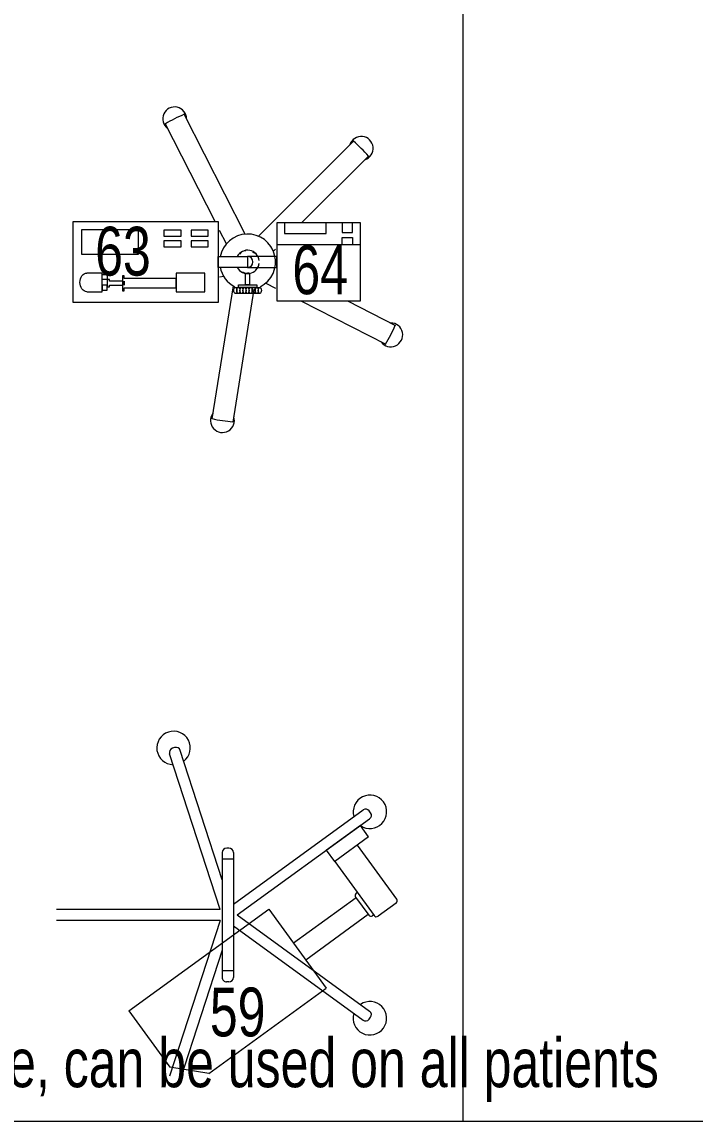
# Model space of a CAD drawing. Header units: millimetres. Extents: x 26027 to 581921, y 7230 to 233891.
# Drawn here: x 503928 to 505135, y 136760 to 138732 of the extents above; entities that cross this region are included whole.
import ezdxf

# ---------------------------------------------------------------- set-up
doc = ezdxf.new("R2010")
doc.units = ezdxf.units.MM
doc.header["$LTSCALE"] = 5
doc.linetypes.add('HIDDEN', pattern=[9.524999999999999, 6.35, -3.175])
doc.layers.get('0').update_dxf_attribs({"color": 252})
for name, color, linetype, lineweight in [('Medical Equipment and Furniture', 252, 'Continuous', 0), ('Medical Equipment and Furniture1', 252, 'Continuous', 5), ('Medical Equipment and Furniture2', 252, 'Continuous', 13), ('Walls', 252, 'Continuous', 5)]:
    doc.layers.add(name, color=color, linetype=linetype, lineweight=lineweight)
doc.styles.add('X3G_ENTITY_257CFD', font='swisscl.ttf', dxfattribs={"height": 200})

# ---------------------------------------------------------------- blocks, each defined once
blk = doc.blocks.new('HF12177-P')
for p, q in [((0, 0), (-0.172356073249512, 0.2372277831040526)), ((0, 0), (0.1723560732495408, 0.2372277831040623)), ((-0.0196261050550533, -0.0070130161670328), (-0.1885364131370046, 0.225472078058198)), ((0.0196261050550586, -0.0070130161670328), (0.1885364131370282, 0.2254720780581989)), ((-0.1199999999999939, -0.0150130161670328), (-0.1199999999999957, -0.0190130161670323)), ((-0.1119999999999948, -0.0070130161670328), (0.1120000000000059, -0.0070130161670328)), ((-0.0999999999999943, -0.0070130161670336), (-0.0999999999999943, -0.0270130161670323)), ((0.1000000000000054, -0.0070130161670336), (0.1000000000000054, -0.0270130161670323)), ((0.120000000000005, -0.0150130161670319), (0.120000000000005, -0.0190130161670315)), ((-0.0631375151467193, -0.0270130161670323), (-0.2950583245726665, -0.1023686551157921)), ((-0.0099999999999945, -0.0307768353717535), (-0.2888779846851648, -0.1213897854416945)), ((-0.1119999999999965, -0.0270130161670323), (0.1120000000000059, -0.0270130161670323)), ((-0.0099999999999945, -0.0307768353717535), (-0.0099999999999945, -0.3240065014399303)), ((0.0100000000000051, -0.0307768353717535), (0.0100000000000051, -0.3240065014399303)), ((0.0100000000000051, -0.0307768353717535), (0.2888779846851794, -0.1213897854416901)), ((0.0631375151467357, -0.0270130161670315), (0.2950583245726759, -0.1023686551157867))]:
    blk.add_line(p, q)
for centre, radius, start, end in [((-0.1851523544721125, 0.2378273370610664), 0.03, 325.4712206343755, 286.5287793654765), ((0.1851523544721343, 0.2378273370610664), 0.03, 253.4712206343819, 214.5287793655101), ((-0.182064277182004, 0.2301743600765382), 0.008, 126.3732650475615, 215.9999999999981), ((1.07e-14, -0.0170130161670334), 0.315, 125.626734952441, 126.3732650475588), ((-0.1788282092045108, 0.2325255010857132), 0.008, 36.00000000000047, 125.6267349524374), ((0.1788282092045397, 0.232525501085723), 0.008, 54.37326504756317, 143.9999999999995), ((1.07e-14, -0.0170130161670334), 0.315, 53.6267349524407, 54.37326504755897), ((0.1820642771820293, 0.2301743600765391), 0.008, 323.9999999999943, 53.62673495243742), ((-0.1119999999999948, -0.0150130161670328), 0.008, 90, 180), ((-0.1119999999999965, -0.0190130161670323), 0.008, 180, 270), ((0.1120000000000059, -0.0150130161670328), 0.008, 5.0889e-12, 90), ((0.1120000000000059, -0.0190130161670323), 0.008, 270, 8.472999999999999e-12), ((-0.2995828026329743, -0.1143533693951433), 0.03, 37.47122063443059, 358.5287793655249), ((-0.2925861886176673, -0.1099771072461531), 0.008, 107.9999999999985, 197.6267349524409), ((1.07e-14, -0.0170130161670334), 0.315, 197.6267349524403, 198.3732650475586), ((-0.2913501206401641, -0.1137813333113335), 0.008, 198.3732650475597, 287.9999999999986)]:
    blk.add_arc(centre, radius, start, end)
blk = doc.blocks.new('MONITOR ARM PLAN')
at = {"color": 8, "linetype": 'HIDDEN'}
for p, q in [((0.02499999999997726, -0.4937500000000057, 2.884949923066148e-09), (0.02500000000003411, -0.1837499999999892, 2.884949923283001e-09)), ((0.02500000000003411, -0.1837499999999892, 2.884949923283001e-09), (0.1999999999999886, -0.1837499999999608, 2.939084461879983e-09)), ((0.1999999999999886, -0.4437499999999943, 2.939084461698109e-09), (0.1999999999999886, -0.1837499999999608, 2.939084461879983e-09)), ((0.1999999999999886, -0.4437499999999943, 2.939084461698109e-09), (0.1500000000000341, -0.4937499999999773, 2.923617450635419e-09)), ((0.02499999999997726, -0.4937500000000057, 2.884949923066148e-09), (0.1500000000000341, -0.4937499999999773, 2.923617450635419e-09))]:
    blk.add_line(p, q, dxfattribs=at)
at = {"layer": 'Medical Equipment and Furniture1'}
for p, q in [((0.02500000000003411, 0.03750000000000853), (-5.684341886080801e-14, 0.03750000000000853)), ((-5.684341886080801e-14, 0.03750000000000853), (0, -0.03749999999999432)), ((0.02500000000003411, 0.03750000000000853), (0.02500000000003411, -0.0374999999999801)), ((0.1450000000000387, 0.01250000000003126), (0.02500000000003411, 0.01250000000000284)), ((0.1500000000000341, 0.007499999999993179), (0.1500000000000341, -0.03249999999997044)), ((0.02500000000003411, -0.0374999999999801), (0, -0.03749999999999432)), ((0.02500000000003411, -0.0374999999999801), (0.1450000000000387, -0.03749999999996589)), ((0.09375, -0.0374999999999801), (0.09375, -0.04000000000000625)), ((0.1437500000000114, -0.03750000000002274), (0.1437500000000114, -0.03999999999999204)), ((0.0987500000000523, -0.04499999999998749), (0.1387500000000159, -0.04499999999998749)), ((0.1000000000000227, -0.04499999999998749), (0.0999999999999659, -0.183749999999975)), ((0.1375000000000455, -0.04499999999997328), (0.1374999999999886, -0.1837499999999608))]:
    blk.add_line(p, q, dxfattribs=at)
for centre, start, end in [((0.1450000000000387, 0.0075000000000216, -3.499747055762833e-09), 0, 90), ((0.1450000000000387, -0.03249999999998465), 270, 0), ((0.09874999999999545, -0.03999999999997783), 179.9999999999968, 270), ((0.1387500000000159, -0.03999999999999204), 270, 359.9999999999968)]:
    blk.add_arc(centre, 0.005, start, end, dxfattribs=at)
blk = doc.blocks.new('Syringe')
at = {"layer": 'Medical Equipment and Furniture2', "color": 254}
for points in [[(42.97385594014819, -11.52769231201985), (42.71385594014819, -11.52769231201985), (42.71385594014819, -11.38269231201985), (42.97385594014819, -11.38269231201985), (42.97385594014819, -11.52769231201985)], [(42.73841369473156, -11.50858334405179), (42.76581621522021, -11.50858334405179), (42.76581621522021, -11.47504756169225), (42.73841369473156, -11.47504756169225)], [(42.7790012545754, -11.48993886659864), (42.7790012545754, -11.48696168110014), (42.77477331199265, -11.48696168110014), (42.77477331199265, -11.50002276353294), (42.7790012545754, -11.50002276353294), (42.7790012545754, -11.49704557803444)], [(42.80225506180747, -11.48993886659864), (42.7790012545754, -11.48993886659864)], [(42.80552216427, -11.48510830951575), (42.80552216427, -11.48004698268532), (42.80225506180747, -11.48004698268532), (42.80225506180747, -11.50693746194775), (42.80552216427, -11.50693746194775), (42.80552216427, -11.50187613511732)], [(42.80552216427, -11.50187613511732), (42.89835531338043, -11.50187613511732), (42.89835531338043, -11.48510830951575), (42.80552216427, -11.48510830951575)], [(42.80552216427, -11.48993886659864), (42.80552216427, -11.49704557803444)], [(42.80552216427, -11.49704557803444), (42.80552216427, -11.48993886659864)], [(42.80552216427, -11.49704557803444), (42.80552216427, -11.48993886659864)], [(42.7790012545754, -11.49704557803444), (42.80225506180747, -11.49704557803444)]]:
    blk.add_lwpolyline(points, dxfattribs=at)
for points in [[(42.83124684384199, -11.39735652273614), (42.7289066676983, -11.39735652273614), (42.7289066676983, -11.44151191048915), (42.83124684384199, -11.44151191048915)], [(42.90729961535482, -11.39847436903248), (42.87654165908655, -11.39847436903248), (42.87654165908655, -11.40909397442593), (42.90729961535482, -11.40909397442593)], [(42.95595675588564, -11.39847436903248), (42.92519879961737, -11.39847436903248), (42.92519879961737, -11.40909397442593), (42.95595675588564, -11.40909397442593)], [(42.90729961535482, -11.41747801838315), (42.87654165908655, -11.41747801838315), (42.87654165908655, -11.42809762377659), (42.90729961535482, -11.42809762377659)], [(42.95595675588564, -11.41747801838315), (42.92519879961737, -11.41747801838315), (42.92519879961737, -11.42809762377659), (42.95595675588564, -11.42809762377659)], [(42.77477331199265, -11.48696168110014), (42.76581621522021, -11.48696168110014), (42.76581621522021, -11.47770347950299), (42.77477331199265, -11.47770347950299)], [(42.949805164632, -11.47504756169225), (42.89835531338043, -11.47504756169225), (42.89835531338043, -11.50858334405179), (42.949805164632, -11.50858334405179)], [(42.77477331199265, -11.49666922464391), (42.76581621522021, -11.49666922464391), (42.76581621522021, -11.50592742624105), (42.77477331199265, -11.50592742624105)]]:
    blk.add_lwpolyline(points, close=True, dxfattribs=at)
at = {"layer": 'Medical Equipment and Furniture2', "color": 254, "extrusion": (0, 0, -1)}
blk.add_ellipse((42.73841369473156, -11.49181545287202), major_axis=(0, 0.01676789117977024), ratio=0.7337346345725659, start_param=3.141592653589793, end_param=6.283185307179586, dxfattribs=at)
blk = doc.blocks.new('Infusion')
at = {"layer": 'Medical Equipment and Furniture2', "color": 254}
for points in [[(43.07928500095404, -11.38519231201985), (43.07928500095404, -11.52519231201985), (43.22928500095404, -11.52519231201985), (43.22928500095404, -11.38519231201985), (43.07928500095404, -11.38519231201985)], [(43.19615889373929, -11.42417166417462), (43.19615889373929, -11.41140245575496), (43.2149662019066, -11.41140245575496), (43.2149662019066, -11.42417166417462)]]:
    blk.add_lwpolyline(points, dxfattribs=at)
for points in [[(43.07928500095404, -11.38519231201985), (43.07928500095404, -11.42417166417462), (43.22928500095404, -11.42417166417462), (43.22928500095404, -11.38519231201985)], [(43.09271869881898, -11.38519231201985), (43.09271869881898, -11.40401001514759), (43.16727627938416, -11.40401001514759), (43.16727627938416, -11.38519231201985)], [(43.19615889373929, -11.38519231201985), (43.19615889373929, -11.40266582319452), (43.2149662019066, -11.40266582319452), (43.2149662019066, -11.38519231201985)]]:
    blk.add_lwpolyline(points, close=True, dxfattribs=at)
blk = doc.blocks.new('Infusion Syringe')
at = {"layer": 'Medical Equipment and Furniture1'}
for p, q in [((43.02246416823158, -11.40528214392162), (42.91270219651813, -11.18986214513194)), ((42.96830567694769, -11.38269231201986), (42.87884394859901, -11.20711378412204)), ((43.04589888626441, -11.40899383862143), (43.21685716525815, -11.23803555962775)), ((43.12344052823619, -11.38519231201985), (43.24372722294322, -11.26490561731282)), ((42.98860592031247, -11.42253378291184), (42.97649166666832, -11.39875822144347)), ((43.07276894394954, -11.4358638963065), (43.07664927443392, -11.43198356582212)), ((42.97526909391956, -11.44306834932974), (42.97385594014821, -11.44329217089893)), ((43.01242833492739, -11.44105017639612), (43.01702339333832, -11.43645511798519)), ((43.02344178125031, -11.43543854520794), (43.01702339333832, -11.43645511798519)), ((43.03565028054589, -11.43737218153609), (43.04144039192954, -11.44032239064143)), ((43.04439060103488, -11.44611250202507), (43.04144039192954, -11.44032239064143)), ((43.04071260617485, -11.46933444764358), (43.04530766458578, -11.46473938923265)), ((43.04632423736302, -11.45832100132066), (43.04530766458578, -11.46473938923265)), ((43.07910748960177, -11.45951473551412), (43.07928500095403, -11.45960518206567)), ((42.98377867242272, -11.48120670440682), (42.97649166666832, -11.48236085273487)), ((43.01749066055635, -11.4730124425036), (43.02328077193994, -11.47596265160894)), ((43.02969915985193, -11.47494607883175), (43.02328077193994, -11.47596265160894)), ((43.00055607816415, -11.49798411014825), (42.96273468027897, -11.73677901833304)), ((43.03808823510673, -11.5039286198197), (43.00026683722155, -11.7427235280046)), ((43.05922899965918, -11.4931568622585), (43.07664927443386, -11.50203293559338)), ((43.12210210990946, -11.52519231201984), (43.27464899844898, -11.60291883397196)), ((43.20580430196361, -11.52519231201984), (43.29190063743903, -11.56906058605273))]:
    blk.add_line(p, q, dxfattribs=at)
for points in [[(43.02657047055112, -11.44546958000529), (43.02657047055112, -11.4649150440344), (42.97385594014821, -11.4649150440344), (42.97385594014821, -11.44546958000529)], [(43.02657047055112, -11.44546958000529), (43.02657047055112, -11.4649150440344), (43.07928500095403, -11.4649150440344), (43.07928500095403, -11.44546958000529)], [(43.04297723967369, -11.49631761196684), (43.04297723967369, -11.50085798044978), (43.01016370142855, -11.50085798044978), (43.01016370142855, -11.49631761196684)]]:
    blk.add_lwpolyline(points, close=True, dxfattribs=at)
for points in [[(43.03023583093585, -11.475899659915), (43.03023583093585, -11.49631761196684), (43.02290511016639, -11.49631761196684), (43.02290511016639, -11.475899659915)], [(43.00462476640575, -11.50085798044978), (43.04851617469649, -11.50085798044978)], [(43.04851617469649, -11.51160316530564), (43.00462476640575, -11.51160316530564)]]:
    blk.add_lwpolyline(points, dxfattribs=at)
for centre, radius, start, end in [((42.8957730725586, -11.19848796462702), 0.021375, 359.733955549482, 234.2660444511018), ((43.02657047055112, -11.45519231201985), 0.2881060243938074, 113.2187168666233, 120.7812831336519), ((43.23029219410068, -11.25147058847028), 0.02137500000000001, 287.7339555497558, 162.2660444489412), ((43.02657047055112, -11.45519231201985), 0.2881060243938074, 41.21871686729833, 48.78128313335137), ((43.02657047055112, -11.45519231201985), 0.05007880388276364, 296.8162943433127, 169.3714442554442), ((43.02657047055112, -11.45519231201985), 0.02102924448476753, 6.82758775052605, 152.46157466306), ((43.02657047055112, -11.45519231201985), 0.009722732014547094, 270, 90), ((43.02657047055112, -11.45519231201985), 0.05007880388276364, 190.6285557445558, 243.1837056566872), ((43.02657047055112, -11.45519231201985), 0.02102924448476753, 207.53842533694, 353.1724122494739), ((43.28327481794395, -11.58598971001237), 0.02137500000000001, 215.7339555502725, 90.2660444513273), ((43.02657047055112, -11.45519231201985), 0.2881060243938074, 329.2187168668387, 336.7812831331638), ((42.98150075875026, -11.73975127316885), 0.02137500000000001, 143.7339555486883, 18.26604444929806), ((43.02657047055112, -11.45519231201985), 0.2881060243938074, 257.2187168657761, 264.7812831335469)]:
    blk.add_arc(centre, radius, start, end, dxfattribs=at)
for centre in [(43.00462476640575, -11.50623057287771), (43.01011119244214, -11.50623057287771), (43.01559761847847, -11.50623057287771), (43.02108404451479, -11.50623057287771), (43.02657047055112, -11.50623057287771), (43.03205689658745, -11.50623057287771), (43.03754332262378, -11.50623057287771), (43.04302974866016, -11.50623057287771), (43.04851617469649, -11.50623057287771)]:
    blk.add_ellipse(centre, major_axis=(-1.601640999364343e-14, -0.005372592427942437), ratio=0.510593918105976, start_param=3.141592653595631, end_param=9.424777960775216, dxfattribs=at)
for name in ['Syringe', 'Infusion']:
    blk.add_blockref(name, (0, 0), dxfattribs=at)

msp = doc.modelspace()

# ---------------------------------------------------------------- linework, layer by layer
at = {"layer": 'Medical Equipment and Furniture'}
msp.add_line((504718.7706974053, 139260.2664896438, -8.834960656400881e-07), (504718.7706974053, 136760.2664896438, -8.834960656400881e-07), dxfattribs=at)
at = {"layer": 'Walls', "elevation": -5.890273202524554e-07}
msp.add_lwpolyline([(499698.7706974053, 136760.2664896604), (509713.7706974053, 136760.2664896604), (509714.1886947658, 141027.7466107607)], dxfattribs=at)

# ---------------------------------------------------------------- block references
at = {"layer": 'Medical Equipment and Furniture', "xscale": 1000, "yscale": 1000, "zscale": 1000}
msp.add_blockref('Infusion Syringe', (461306.3506837371, 149756.3342085311, -2.944617172317976e-07), dxfattribs=at)
at = {"layer": 'Medical Equipment and Furniture', "extrusion": (-1.926890227025498e-13, -1.394047920958279e-12, -1), "xscale": -1000, "yscale": 1000, "zscale": -1000, "rotation": 90.01496832471715}
msp.add_blockref('HF12177-P', (-504314.4696193242, 137129.8049950909, 5.883096718123749e-09), dxfattribs=at)
at = {"layer": 'Medical Equipment and Furniture', "xscale": 1000, "yscale": 1000, "zscale": 1000, "rotation": 305.9850316752795}
msp.add_blockref('MONITOR ARM PLAN', (504504.990364244, 137268.1503870797, 3.810131854464771e-08), dxfattribs=at)

# ---------------------------------------------------------------- texts
at = {"layer": 'Medical Equipment and Furniture', "char_height": 87.47307164393662, "attachment_point": 2, "style": 'X3G_ENTITY_257CFD'}
for s, insert in [('63', (504109.5188684545, 138364.2113521085, -2.944617172317976e-07)), ('64', (504463.114384617, 138330.807840833, -2.944617172317976e-07)), ('59', (504315.1467011953, 136999.604513997, -2.944617172317976e-07))]:
    msp.add_mtext(s, dxfattribs=dict(at, insert=insert))
at = {"layer": 'Medical Equipment and Furniture', "insert": (504272.5744318676, 136908.4051109133, -1.472514758127375e-06), "char_height": 87.47307164393663, "width": 3260.53706408931, "attachment_point": 2, "style": 'X3G_ENTITY_257CFD'}
msp.add_mtext('59 is mobile, can be used on all patients', dxfattribs=at)

doc.saveas('drawing.dxf')
